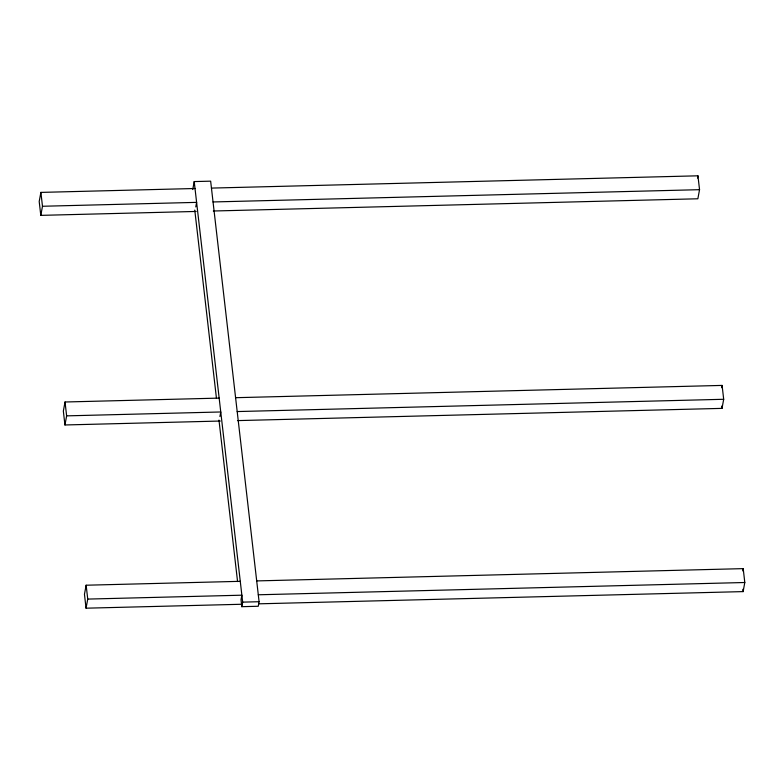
<?xml version="1.0" encoding="UTF-8"?>
<svg xmlns="http://www.w3.org/2000/svg" width="784" height="784" viewBox="0 0 784 784"><rect width="100%" height="100%" fill="white"/><g stroke="black" fill="none" stroke-linecap="round" stroke-linejoin="round"><path stroke-width="1.18" d="M195.02 188.503L40.886 192.394L39.2 201.498L40.797 215.365L196.196 211.445M40.797 215.365L42.483 206.261L40.886 192.394M219.167 398.105L65.033 401.996L63.347 411.1L64.945 424.967L220.343 421.037M64.945 424.967L66.63 415.863L65.033 401.996M240.276 581.326L86.142 585.217L84.456 594.321L86.054 608.188L241.443 604.268M86.054 608.188L87.739 599.084L86.142 585.217M192.746 189.532L194.216 181.574L210.651 181.163L259.092 601.72L258.25 606.267L241.825 606.679L241.031 599.75L241.874 595.193L87.739 599.084M195.775 206.927L196.617 202.37L42.483 206.261M219.922 416.52L220.765 411.972L66.63 415.863M241.825 606.679L242.668 602.132L194.216 181.574M697.525 178.086L697.946 175.812L211.445 188.091M697.946 175.812L699.544 189.679L697.858 198.783L213.326 211.004M721.672 387.688L722.093 385.414L235.592 397.694M237.474 420.606L722.005 408.376L723.691 399.281L722.093 385.414M742.781 570.909L743.203 568.635L256.701 580.915M258.573 603.827L743.114 591.606L744.8 582.502L743.203 568.635M213.042 201.958L699.544 189.679M237.189 411.561L723.691 399.281M258.299 594.782L744.8 582.502M242.668 602.132L259.092 601.72M721.741 406.073L722.005 408.376M742.85 589.294L743.114 591.606M194.775 210.092L216.453 398.262M218.971 420.116L237.572 581.581"/></g></svg>
